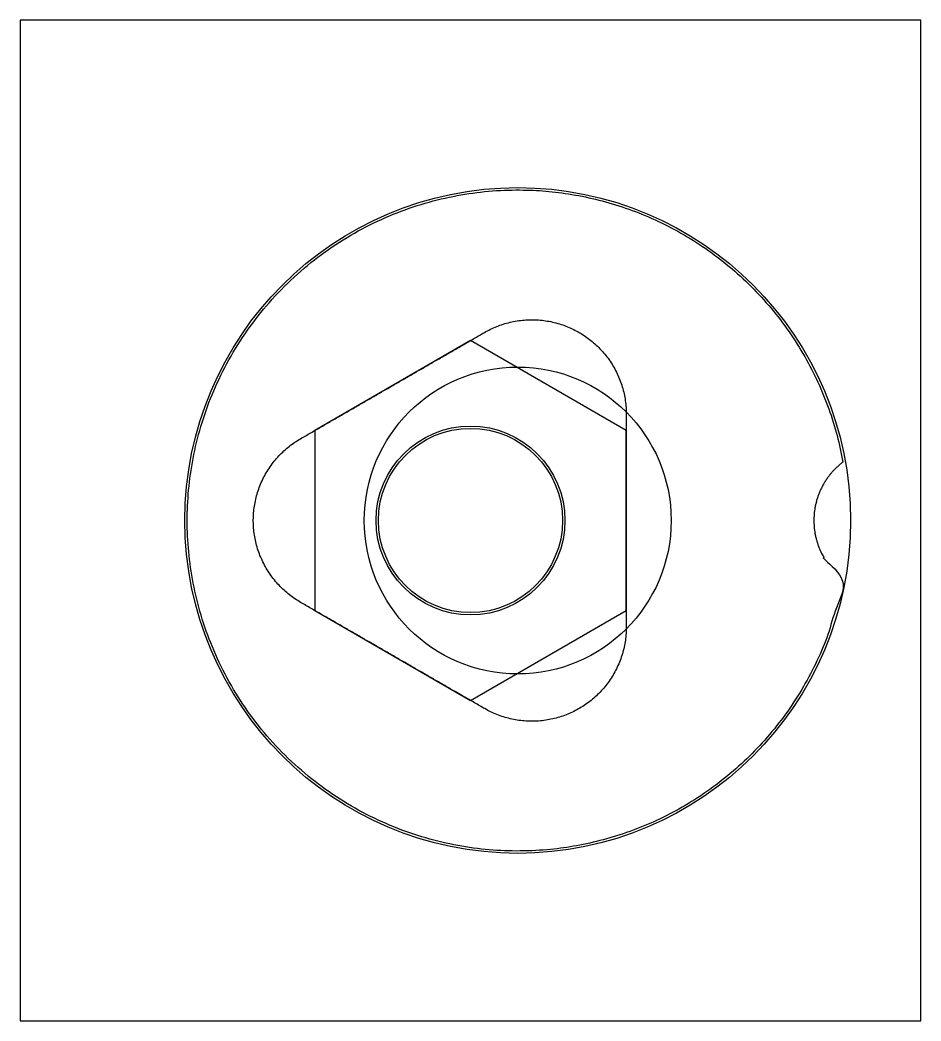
# Model space of a CAD drawing. Header units: millimetres. Extents: x -4.1 to 34.1, y 85.9 to 128.3.
import ezdxf

# ---------------------------------------------------------------- set-up
doc = ezdxf.new("R2010")
doc.units = ezdxf.units.MM
doc.header["$MEASUREMENT"] = 0
doc.layers.add('Default', color=18, linetype='Continuous', true_color=0x000000)

msp = doc.modelspace()

# ---------------------------------------------------------------- linework, layer by layer
at = {"layer": 'Default'}
for points in [[(-4.083, 85.93), (34.083, 85.93), (34.083, 128.327), (-4.083, 128.327)], [(15, 114.75), (8.4, 110.939), (8.4, 103.318), (15, 99.508), (21.6, 103.318), (21.6, 110.939)]]:
    msp.add_lwpolyline(points, close=True, dxfattribs=at)
for centre, radius in [((17, 107.129), 14.1), ((17, 107.129), 6.5), ((15, 107.129), 4), ((15, 107.129), 3.9)]:
    msp.add_circle(centre, radius, dxfattribs=at)
for points, weights, knots in [([(30.779, 109.604), (28.709, 121.129), (17, 121.129), (3, 121.129), (3, 107.129), (3, 93.129), (17, 93.129), (28.709, 93.129), (30.779, 104.653), (29.545, 105.583), (29.545, 107.129), (29.545, 108.674), (30.779, 109.604)], [0.937450339593, 0.742709249022, 1, 0.707106781187, 1, 0.707106781187, 1, 0.742709249022, 0.937450339593, 0.90585904348, 1.09294449558, 0.90585904348, 0.937450339593], [2.482184, 2.482184, 2.482184, 20.420352, 20.420352, 40.840704, 40.840704, 61.261057, 61.261057, 79.199225, 79.199225, 82.045089, 82.045089, 84.890953, 84.890953, 84.890953]), ([(7.8, 110.593), (5.8, 109.438), (5.8, 107.129), (5.8, 104.819), (7.8, 103.665), (11.7, 101.413), (15.6, 99.161), (17.6, 98.007), (19.6, 99.161), (21.6, 100.316), (21.6, 102.625), (21.6, 107.129), (21.6, 111.632), (21.6, 113.941), (19.6, 115.096), (17.6, 116.251), (15.6, 115.096), (11.7, 112.844), (7.8, 110.593)], [1, 0.866025403784, 1, 0.866025403784, 1, 1, 1, 0.866025403784, 1, 0.866025403784, 1, 1, 1, 0.866025403784, 1, 0.866025403784, 1, 1, 1], [0, 0, 0, 3.141593, 3.141593, 6.283185, 6.283185, 14.069867, 14.069867, 17.21146, 17.21146, 20.353052, 20.353052, 28.139734, 28.139734, 31.281327, 31.281327, 34.422919, 34.422919, 42.209601, 42.209601, 42.209601])]:
    msp.add_rational_spline(points, weights, degree=2, knots=knots, dxfattribs=at)

doc.saveas('drawing.dxf')
